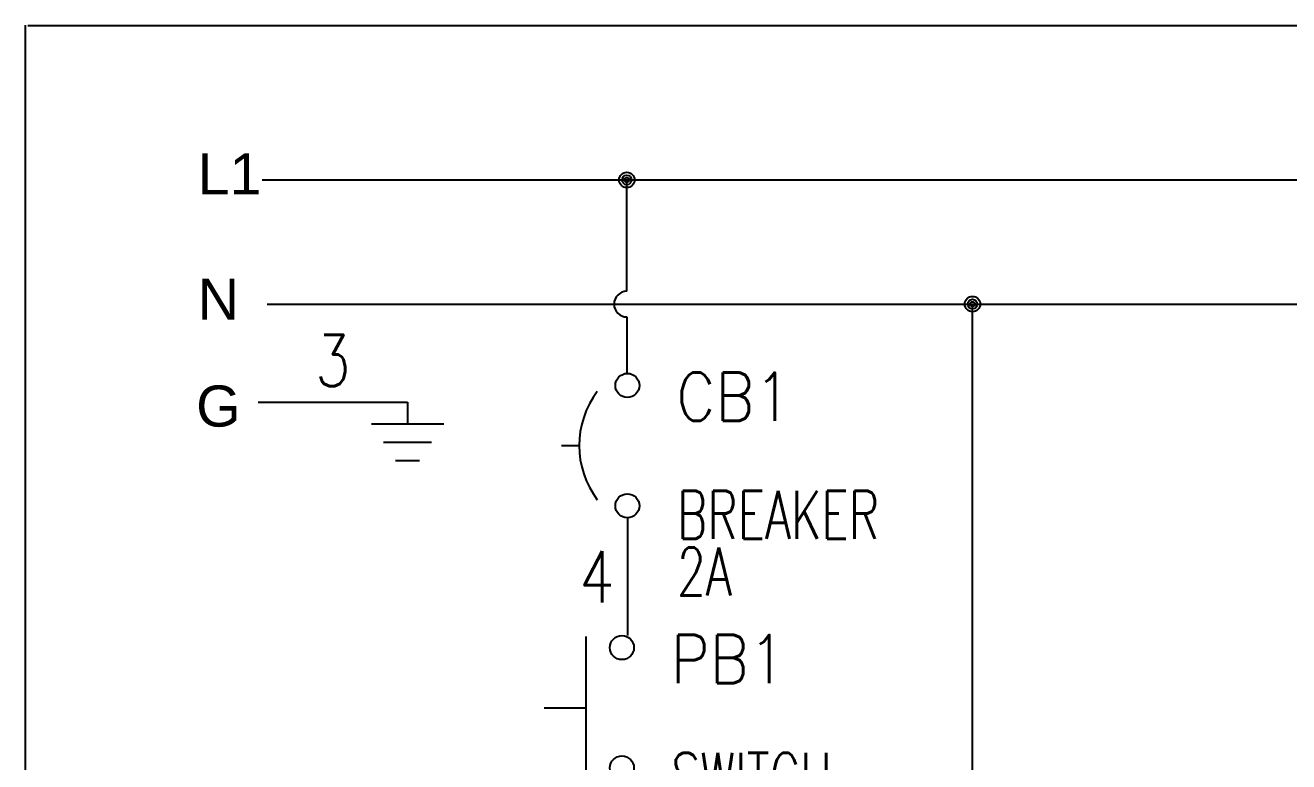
# Model space of a CAD drawing. Header units: millimetres. Extents: x 2766.7 to 2787.4, y 1526.7 to 1542.9.
# Drawn here: x 2766.667 to 2771.586, y 1540.037 to 1542.904 of the extents above; entities that cross this region are included whole.
import ezdxf
from ezdxf.enums import TextEntityAlignment as Align

# ---------------------------------------------------------------- set-up
doc = ezdxf.new("R2010")
doc.units = ezdxf.units.MM
doc.linetypes.add('HIDDEN2', pattern=[0.1875, 0.125, -0.0625])
for name, color, linetype in [('BLK_12AWG', 7, 'Continuous'), ('DESC', 250, 'Continuous'), ('SYMS', 7, 'Continuous'), ('TAGS', 150, 'Continuous'), ('WIRENO', 250, 'Continuous'), ('WIRES', 7, 'Continuous')]:
    doc.layers.add(name, color=color, linetype=linetype)
doc.styles.get("Standard").update_dxf_attribs({"font": 'arial.ttf'})
doc.styles.add('WD', font='romans.shx')

# ---------------------------------------------------------------- blocks, each defined once
blk = doc.blocks.new('VPB11')
for p, q in [((-0.0938, 0.1849), (-0.0938, -0.1801)), ((-0.2022, 0), (-0.0938, 0))]:
    blk.add_line(p, q)
for centre in [(0, 0.1562), (0, -0.1562)]:
    blk.add_circle(centre, 0.0312)
at = {"style": 'WD'}
for tag, p, width in [('INST', (0.1269, 0.3902), 0.7), ('LOC', (0.1269, 0.2206), 0.7), ('TAG1', (0.1269, 0.0644), 0.9), ('XREF', (0.1287, -0.09), 0.7), ('DESC1', (0.1287, -0.242), 0.7), ('DESC2', (0.1287, -0.3982), 0.7)]:
    blk.add_attdef(tag, p, '', height=0.125, dxfattribs=dict(at, width=width))
at = {"linetype": 'Continuous', "style": 'WD'}
for tag, height, flags, p in [('TERM01', 0.125, 8, (-0.055, 0.2223)), ('CAT', 0.01, 9, (-0.1421, -0.0731)), ('MFG', 0.01, 9, (-0.1421, -0.0881))]:
    blk.add_attdef(tag, text='', height=height, dxfattribs=dict(at, flags=flags)).set_placement(p, align=Align.RIGHT)
at = {"color": 7, "style": 'WD', "flags": 1}
for tag, p in [('X2TERM01', (0, 0.1875)), ('X8TERM02', (0, -0.1875))]:
    blk.add_attdef(tag, p, '', height=0.0125, dxfattribs=at)
at = {"color": 7, "style": 'WD'}
for tag, p in [('X4LINK', (-0.2656, 0)), ('X1LINK', (0, 0))]:
    blk.add_attdef(tag, p, '', height=0.01, dxfattribs=at)
at = {"style": 'WD'}
for tag, flags, p in [('FAMILY', 9, (-0.1421, -0.0365)), ('CONTACT', 1, (-0.1421, -0.0531))]:
    blk.add_attdef(tag, text='', height=0.01, dxfattribs=dict(at, flags=flags)).set_placement(p, align=Align.RIGHT)
at = {"linetype": 'Continuous', "style": 'WD', "flags": 9}
blk.add_attdef('ASSYCODE', text='', height=0.01, dxfattribs=at).set_placement((-0.1551, -0.1064), align=Align.CENTER)
at = {"linetype": 'Continuous', "style": 'WD', "flags": 8}
blk.add_attdef('TERM02', text='', height=0.125, dxfattribs=at).set_placement((-0.0407, -0.2291), align=Align.TOP_RIGHT)
blk = doc.blocks.new('VGND2')
for p, q in [((0.09375, 0), (-0.09375, 0)), ((-0.0625, -0.046875), (0.0625, -0.046875)), ((-0.03125, -0.09375), (0.03125, -0.09375))]:
    blk.add_line(p, q)
at = {"style": 'WD', "flags": 1}
blk.add_attdef('X2TERM01', (0, 0), '', height=0.01, dxfattribs=at)
blk = doc.blocks.new('VCB1')
at = {"linetype": 'HIDDEN2'}
blk.add_line((-0.1712, 0), (-0.125, 0), dxfattribs=at)
for centre in [(0, 0.1562), (0, -0.1562)]:
    blk.add_circle(centre, 0.0312)
blk.add_arc((0.1094, 0), 0.2344, 143.1301, 216.8699)
at = {"style": 'WD'}
for tag, p, width in [('INST', (0.2188, 0.3883), 0.7), ('LOC', (0.2188, 0.2188), 0.7), ('TAG1', (0.1269, 0.0644), 0.9), ('XREF', (0.1287, -0.09), 0.7), ('DESC1', (0.1287, -0.242), 0.7), ('DESC2', (0.1287, -0.3893), 0.7)]:
    blk.add_attdef(tag, p, '', height=0.125, dxfattribs=dict(at, width=width))
at = {"linetype": 'Continuous', "style": 'WD'}
for tag, height, flags, p in [('TERM01', 0.125, 8, (-0.055, 0.2066)), ('CAT', 0.01, 9, (-0.1421, -0.0731)), ('MFG', 0.01, 9, (-0.1421, -0.0881))]:
    blk.add_attdef(tag, text='', height=height, dxfattribs=dict(at, flags=flags)).set_placement(p, align=Align.RIGHT)
at = {"color": 7, "style": 'WD', "flags": 1}
for tag, p in [('X2TERM01', (0, 0.1875)), ('X8TERM02', (0, -0.1875))]:
    blk.add_attdef(tag, p, '', height=0.0125, dxfattribs=at)
at = {"style": 'WD', "width": 0.7}
blk.add_attdef('RATING1', text='', height=0.125, dxfattribs=at).set_placement((-0.1875, 0.0625), align=Align.RIGHT)
at = {"color": 7, "style": 'WD'}
for tag, p in [('X4LINK', (-0.25, 0)), ('X1LINK', (0, 0))]:
    blk.add_attdef(tag, p, '', height=0.01, dxfattribs=at)
at = {"style": 'WD', "flags": 9}
for tag, p in [('FAMILY', (-0.1421, -0.0365)), ('CONTACT', (-0.1288, -0.1291))]:
    blk.add_attdef(tag, text='', height=0.01, dxfattribs=at).set_placement(p, align=Align.RIGHT)
at = {"linetype": 'Continuous', "style": 'WD', "flags": 9}
blk.add_attdef('ASSYCODE', text='', height=0.01, dxfattribs=at).set_placement((-0.1533, -0.1061), align=Align.CENTER)
at = {"linetype": 'Continuous', "style": 'WD', "flags": 8}
blk.add_attdef('TERM02', text='', height=0.125, dxfattribs=at).set_placement((-0.0407, -0.2134), align=Align.TOP_RIGHT)
blk = doc.blocks.new('WDDOT')
for radius in [0.03, 0.0187, 0.00929]:
    blk.add_circle((0, 0), radius)
blk = doc.blocks.new('WD_WNH')
at = {"linetype": 'Continuous', "style": 'WD', "width": 0.8}
blk.add_attdef('WIRENO', text='', height=0.125, dxfattribs=at).set_placement((0, 0.0625), align=Align.CENTER)
at = {"style": 'WD', "flags": 1}
for tag, p in [('W01USER', (0, 0.0781)), ('W02USER', (0, 0.0703)), ('W03USER', (0, 0.0625)), ('W04USER', (0, 0.0547)), ('W05USER', (0, 0.0469)), ('W06USER', (0, 0.0391)), ('W07USER', (0, 0.0312)), ('W08USER', (0, 0.0234)), ('W09USER', (0, 0.0156)), ('W10USER', (0, 0.0078))]:
    blk.add_attdef(tag, text='', height=0.005, dxfattribs=at).set_placement(p, align=Align.CENTER)
blk = doc.blocks.new('WD_WNV')
at = {"style": 'WD', "flags": 1}
for tag, p in [('W01USER', (-0.0625, 0.0938)), ('W02USER', (-0.0625, 0.0859)), ('W03USER', (-0.0625, 0.0781)), ('W04USER', (-0.0625, 0.0703)), ('W05USER', (-0.0625, 0.0625)), ('W06USER', (-0.0625, 0.0547)), ('W07USER', (-0.0625, 0.0469)), ('W08USER', (-0.0625, 0.0391)), ('W09USER', (-0.0625, 0.0312)), ('W10USER', (-0.0625, 0.0234))]:
    blk.add_attdef(tag, text='', height=0.005, dxfattribs=at).set_placement(p, align=Align.CENTER)
at = {"linetype": 'Continuous', "style": 'WD', "width": 0.8}
blk.add_attdef('WIRENO', text='', height=0.125, dxfattribs=at).set_placement((-0.05, 0), align=Align.MIDDLE_RIGHT)

msp = doc.modelspace()

# ---------------------------------------------------------------- linework, layer by layer
at = {"color": 7, "linetype": 'Continuous'}
for p, q in [((2766.6665, 1542.9037), (2766.6665, 1526.7187)), ((2787.426, 1542.9022), (2766.676, 1542.9022))]:
    msp.add_line(p, q, dxfattribs=at)
at = {"layer": 'BLK_12AWG'}
for p, q in [((2767.5887, 1542.3017), (2785.9637, 1542.3017)), ((2769.0087, 1541.8683), (2769.0087, 1542.3017)), ((2767.6082, 1541.8183), (2785.9832, 1541.8183)), ((2770.3545, 1539.0015), (2770.3545, 1541.8183))]:
    msp.add_line(p, q, dxfattribs=at)
msp.add_arc((2769.0087, 1541.8183), 0.05, 90, 270, dxfattribs=at)
at = {"layer": 'WIRES'}
for p, q in [((2769.0087, 1541.7683), (2769.0087, 1541.5487)), ((2767.5731, 1541.436), (2768.155, 1541.436)), ((2768.155, 1541.436), (2768.155, 1541.3507)), ((2769.0107, 1540.9862), (2769.0107, 1540.5279))]:
    msp.add_line(p, q, dxfattribs=at)

# ---------------------------------------------------------------- block references
at = {"layer": 'SYMS'}
for p in [(2769.0087, 1542.3017), (2770.3545, 1541.8183)]:
    msp.add_blockref('WDDOT', p, dxfattribs=at)
ref = msp.add_blockref('VCB1', (2769.0107, 1541.2674), dxfattribs=dict(at, xscale=1.5, yscale=1.5, zscale=1.5))
ref.add_attrib('DESC2', '2A', (2769.2038, 1540.6834), dxfattribs={"layer": 'DESC', "height": 0.1875, "style": 'WD', "width": 0.7})
ref.add_attrib('DESC1', 'BREAKER ', (2769.2038, 1540.9044), dxfattribs={"layer": 'DESC', "height": 0.1875, "style": 'WD', "width": 0.7})
ref.add_attrib('TAG1', 'CB1', (2769.2011, 1541.364), dxfattribs={"layer": 'TAGS', "color": 250, "height": 0.1875, "style": 'WD', "width": 0.9})
at = {"layer": 'SYMS', "xscale": 1.5, "yscale": 1.5, "zscale": 1.5}
msp.add_blockref('VGND2', (2768.155, 1541.3507), dxfattribs=at)
at = {"layer": 'SYMS'}
ref = msp.add_blockref('VPB11', (2768.9895, 1540.2467), dxfattribs=dict(at, xscale=1.5, yscale=1.5, zscale=1.5))
ref.add_attrib('DESC2', 'ON-OFF', (2769.1825, 1539.6493), dxfattribs={"layer": 'DESC', "height": 0.1875, "style": 'WD', "width": 0.7})
ref.add_attrib('DESC1', 'SWITCH', (2769.1825, 1539.8837), dxfattribs={"layer": 'DESC', "height": 0.1875, "style": 'WD', "width": 0.7})
ref.add_attrib('TAG1', 'PB1', (2769.1799, 1540.3432), dxfattribs={"layer": 'TAGS', "color": 250, "height": 0.1875, "style": 'WD', "width": 0.9})
at = {"layer": 'WIRENO'}
ref = msp.add_blockref('WD_WNH', (2767.8641, 1541.436), dxfattribs=at)
ref.add_attrib('WIRENO', '3', dxfattribs={"linetype": 'Continuous', "height": 0.2, "style": 'WD', "width": 0.8}).set_placement((2767.8641, 1541.4985), align=Align.CENTER)
ref = msp.add_blockref('WD_WNV', (2769.0107, 1540.757), dxfattribs=at)
ref.add_attrib('WIRENO', '4', dxfattribs={"linetype": 'Continuous', "height": 0.2, "style": 'WD', "width": 0.8}).set_placement((2768.9607, 1540.757), align=Align.MIDDLE_RIGHT)

# ---------------------------------------------------------------- texts
at = {"char_height": 0.16, "attachment_point": 1}
for s, insert in [('L1', (2767.3376, 1542.405)), ('N', (2767.3376, 1541.9174)), ('G', (2767.3317, 1541.5014))]:
    msp.add_mtext_dynamic_manual_height_columns(s, width=0.371937, gutter_width=0.05, heights=[0], dxfattribs=dict(at, insert=insert))

doc.saveas('drawing.dxf')
